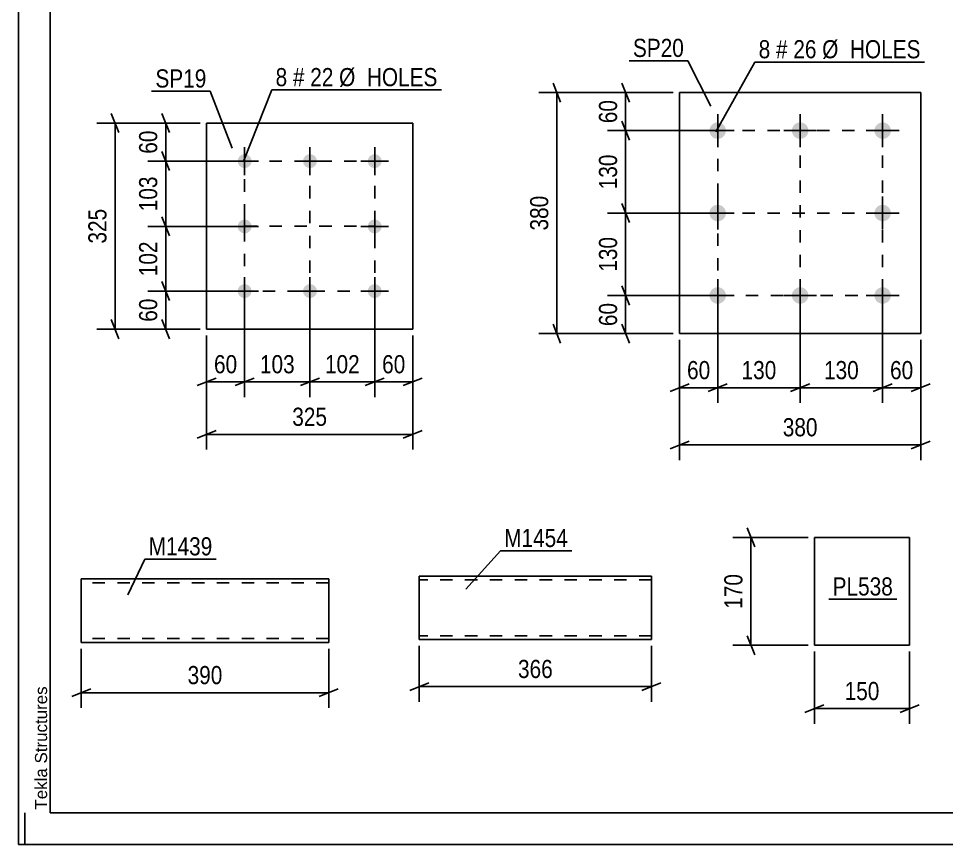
# Model space of a CAD drawing. Header units: millimetres. Extents: x 0 to 841, y 0 to 594.
# Drawn here: x 0 to 146.3, y 0 to 130.3 of the extents above; entities that cross this region are included whole.
import ezdxf

# ---------------------------------------------------------------- set-up
doc = ezdxf.new("R2010")
doc.units = ezdxf.units.MM
doc.linetypes.add('DXK_LINE_DOT2', pattern=[3.9198, 1.9599, -1.9599])
doc.styles.add('Arial', font='ARIAL.TTF', dxfattribs={"height": 0.2})
doc.styles.add('Arial Narrow', font='ARIALN.TTF', dxfattribs={"height": 0.2})

# ---------------------------------------------------------------- blocks, each defined once
blk = doc.blocks.new('Unknown-318892525-1113')
at = {"color": 5, "linetype": 'Continuous'}
for p, q in [((0, 594), (0, 0)), ((5, 589), (5, 5)), ((1, 0), (1, 5)), ((5, 5), (836, 5)), ((0, 0), (841, 0))]:
    blk.add_line(p, q, dxfattribs=at)
at = {"color": 174, "linetype": 'Continuous', "style": 'Arial'}
blk.add_text('Tekla Structures', height=1.9102, rotation=90, dxfattribs=at).set_placement((4.5, 5.5))
blk = doc.blocks.new('Part-318892525-1932 - 1916')
at = {"color": 2, "linetype": 'Continuous'}
for p, q in [((63.17, 41.11), (63.17, 42.31)), ((99.77, 42.31), (63.17, 42.31)), ((63.17, 32.4), (63.17, 41.11)), ((99.77, 42.22), (99.77, 42.31)), ((99.77, 32.31), (99.77, 42.22)), ((63.17, 32.31), (63.17, 32.4)), ((99.77, 32.31), (63.17, 32.31))]:
    blk.add_line(p, q, dxfattribs=at)
at = {"color": 7, "linetype": 'DXK_LINE_DOT2'}
for p, q in [((99.77, 41.71), (63.17, 41.71)), ((63.17, 32.91), (63.17, 32.95)), ((99.77, 32.91), (63.17, 32.91)), ((99.77, 32.91), (99.77, 32.95))]:
    blk.add_line(p, q, dxfattribs=at)
blk = doc.blocks.new('Bolt-318892525-2388 - 2339')
at = {"linetype": 'Continuous'}
for points in [[(35.64, 108.87, -1), (35.64, 106.67, -1)], [(45.94, 108.87, -1), (45.94, 106.67, -1)], [(56.14, 108.87, -1), (56.14, 106.67, -1)], [(35.64, 98.57, -1), (35.64, 96.37, -1)], [(56.14, 98.57, -1), (56.14, 96.37, -1)], [(35.64, 88.37, -1), (35.64, 86.17, -1)], [(45.94, 88.37, -1), (45.94, 86.17, -1)], [(56.14, 88.37, -1), (56.14, 86.17, -1)]]:
    blk.add_hatch(color=1, dxfattribs=at).paths.add_polyline_path(points)
at = {"color": 1, "linetype": 'Continuous'}
for p, q in [((35.64, 109.97), (35.64, 105.57)), ((45.94, 109.97), (45.94, 105.57)), ((56.14, 109.97), (56.14, 105.57)), ((33.44, 107.77), (37.84, 107.77)), ((43.74, 107.77), (48.14, 107.77)), ((53.94, 107.77), (58.34, 107.77)), ((35.64, 99.67), (35.64, 95.27)), ((56.14, 99.67), (56.14, 95.27)), ((33.44, 97.47), (37.84, 97.47)), ((53.94, 97.47), (58.34, 97.47)), ((35.64, 89.47), (35.64, 85.07)), ((45.94, 89.47), (45.94, 85.07)), ((56.14, 89.47), (56.14, 85.07)), ((33.44, 87.27), (37.84, 87.27)), ((43.74, 87.27), (48.14, 87.27)), ((53.94, 87.27), (58.34, 87.27))]:
    blk.add_line(p, q, dxfattribs=at)
blk = doc.blocks.new('Part-318892525-2355 - 2339')
at = {"color": 2, "linetype": 'Continuous'}
for p, q in [((29.64, 113.77), (29.64, 81.27)), ((29.64, 113.77), (62.14, 113.77)), ((62.14, 113.77), (62.14, 81.27)), ((29.64, 81.27), (62.14, 81.27))]:
    blk.add_line(p, q, dxfattribs=at)
blk = doc.blocks.new('Part-318892525-2312 - 2298')
at = {"color": 2, "linetype": 'Continuous'}
for p, q in [((140.46, 48.42), (125.46, 48.42)), ((125.46, 48.42), (125.46, 31.42)), ((140.46, 31.42), (140.46, 48.42)), ((125.46, 31.42), (140.46, 31.42))]:
    blk.add_line(p, q, dxfattribs=at)
blk = doc.blocks.new('Part-318892525-1964 - 1948')
at = {"color": 2, "linetype": 'Continuous'}
for p, q in [((104.21, 118.58), (104.21, 80.58)), ((104.21, 118.58), (142.21, 118.58)), ((142.21, 118.58), (142.21, 80.58)), ((104.21, 80.58), (142.21, 80.58))]:
    blk.add_line(p, q, dxfattribs=at)
blk = doc.blocks.new('Bolt-318892525-1997 - 1948')
at = {"linetype": 'Continuous'}
for points in [[(110.21, 113.88, -1), (110.21, 111.28, -1)], [(123.21, 113.88, -1), (123.21, 111.28, -1)], [(136.21, 113.88, -1), (136.21, 111.28, -1)], [(110.21, 100.88, -1), (110.21, 98.28, -1)], [(136.21, 100.88, -1), (136.21, 98.28, -1)], [(110.21, 87.88, -1), (110.21, 85.28, -1)], [(123.21, 87.88, -1), (123.21, 85.28, -1)], [(136.21, 87.88, -1), (136.21, 85.28, -1)]]:
    blk.add_hatch(color=1, dxfattribs=at).paths.add_polyline_path(points)
at = {"color": 1, "linetype": 'Continuous'}
for p, q in [((110.21, 115.18), (110.21, 109.98)), ((123.21, 115.18), (123.21, 109.98)), ((136.21, 115.18), (136.21, 109.98)), ((107.61, 112.58), (112.81, 112.58)), ((120.61, 112.58), (125.81, 112.58)), ((133.61, 112.58), (138.81, 112.58)), ((110.21, 102.18), (110.21, 96.98)), ((136.21, 102.18), (136.21, 96.98)), ((107.61, 99.58), (112.81, 99.58)), ((133.61, 99.58), (138.81, 99.58)), ((110.21, 89.18), (110.21, 83.98)), ((123.21, 89.18), (123.21, 83.98)), ((136.21, 89.18), (136.21, 83.98)), ((107.61, 86.58), (112.81, 86.58)), ((120.61, 86.58), (125.81, 86.58)), ((133.61, 86.58), (138.81, 86.58))]:
    blk.add_line(p, q, dxfattribs=at)
blk = doc.blocks.new('Part-318892525-1679 - 1663')
at = {"color": 2, "linetype": 'Continuous'}
for p, q in [((48.89, 41.87), (9.89, 41.87)), ((9.89, 31.96), (9.89, 41.87)), ((48.89, 41.87), (48.89, 33.07)), ((48.89, 31.87), (48.89, 33.07)), ((9.89, 31.96), (9.89, 31.87)), ((9.89, 31.87), (48.89, 31.87))]:
    blk.add_line(p, q, dxfattribs=at)
at = {"color": 7, "linetype": 'DXK_LINE_DOT2'}
for p, q in [((48.89, 41.27), (9.89, 41.27)), ((9.89, 32.47), (9.89, 32.51)), ((48.89, 32.47), (9.89, 32.47)), ((48.89, 32.51), (48.89, 32.84)), ((48.89, 32.47), (48.89, 32.51))]:
    blk.add_line(p, q, dxfattribs=at)
blk = doc.blocks.new('Rectangle-318892525-2475 - 2339')
at = {"color": 1, "linetype": 'DXK_LINE_DOT2'}
blk.add_lwpolyline([(35.64, 107.77), (56.14, 107.77), (56.14, 87.27), (35.64, 87.27), (35.64, 107.77)], close=True, dxfattribs=at)
blk = doc.blocks.new('Rectangle-318892525-2084 - 1948')
at = {"color": 1, "linetype": 'DXK_LINE_DOT2'}
blk.add_lwpolyline([(110.21, 112.58), (136.21, 112.58), (136.21, 86.58), (110.21, 86.58), (110.21, 112.58)], close=True, dxfattribs=at)
blk = doc.blocks.new('Line-318892525-2468 - 2339')
at = {"color": 1, "linetype": 'DXK_LINE_DOT2'}
blk.add_line((35.64, 97.52), (56.14, 97.52), dxfattribs=at)
blk = doc.blocks.new('Line-318892525-2077 - 1948')
at = {"color": 1, "linetype": 'DXK_LINE_DOT2'}
blk.add_line((110.21, 99.58), (136.21, 99.58), dxfattribs=at)
blk = doc.blocks.new('Line-318892525-2461 - 2339')
at = {"color": 1, "linetype": 'DXK_LINE_DOT2'}
blk.add_line((45.89, 107.77), (45.89, 87.27), dxfattribs=at)
blk = doc.blocks.new('Line-318892525-2070 - 1948')
at = {"color": 1, "linetype": 'DXK_LINE_DOT2'}
blk.add_line((123.21, 112.58), (123.21, 86.58), dxfattribs=at)
blk = doc.blocks.new('StraightDimension-318892525-1934 - 1916')
at = {"color": 7, "linetype": 'Continuous'}
for p, q in [((63.17, 31.31), (63.17, 22.5)), ((99.77, 31.31), (99.77, 22.5)), ((64.67, 25.5), (61.67, 24.3)), ((63.17, 24.9), (99.77, 24.9)), ((98.27, 24.3), (101.27, 25.5))]:
    blk.add_line(p, q, dxfattribs=at)
at = {"color": 0}
blk.add_wipeout([(84.81, 25.65), (84.81, 29.85), (78.13, 29.85), (78.13, 25.65)], dxfattribs=at)
at = {"color": 3, "style": 'Arial Narrow'}
blk.add_text('366', height=2.863, dxfattribs=at).set_placement((78.73, 26.25))
blk = doc.blocks.new('StraightDimension-318892525-2415 - 2339')
at = {"color": 7, "linetype": 'Continuous'}
for p, q in [((15.81, 112.27), (14.61, 115.27)), ((28.64, 113.77), (12.36, 113.77)), ((15.21, 81.27), (15.21, 113.77)), ((14.61, 82.77), (15.81, 79.77)), ((28.64, 81.27), (12.36, 81.27))]:
    blk.add_line(p, q, dxfattribs=at)
at = {"color": 0}
blk.add_wipeout([(14.46, 100.86), (10.26, 100.86), (10.26, 94.17), (14.46, 94.17)], dxfattribs=at)
at = {"color": 3, "style": 'Arial Narrow'}
blk.add_text('325', height=2.863, rotation=90.0002, dxfattribs=at).set_placement((13.86, 94.77))
blk = doc.blocks.new('StraightDimension-318892525-2390 - 2339')
at = {"color": 7, "linetype": 'Continuous'}
for p, q in [((56.14, 86.27), (56.14, 70.56)), ((62.14, 80.27), (62.14, 70.56)), ((54.64, 72.36), (57.64, 73.56)), ((63.64, 73.56), (60.64, 72.36)), ((56.14, 72.96), (62.14, 72.96))]:
    blk.add_line(p, q, dxfattribs=at)
at = {"color": 0}
blk.add_wipeout([(61.57, 73.71), (61.57, 77.91), (56.71, 77.91), (56.71, 73.71)], dxfattribs=at)
at = {"color": 3, "style": 'Arial Narrow'}
blk.add_text('60', height=2.863, dxfattribs=at).set_placement((57.31, 74.31))
blk = doc.blocks.new('StraightDimension-318892525-2400 - 2339')
at = {"color": 7, "linetype": 'Continuous'}
for p, q in [((35.64, 86.27), (35.64, 70.56)), ((29.64, 80.27), (29.64, 70.56)), ((28.14, 72.36), (31.14, 73.56)), ((37.14, 73.56), (34.14, 72.36)), ((29.64, 72.96), (35.64, 72.96))]:
    blk.add_line(p, q, dxfattribs=at)
at = {"color": 0}
blk.add_wipeout([(35.07, 73.71), (35.07, 77.91), (30.21, 77.91), (30.21, 73.71)], dxfattribs=at)
at = {"color": 3, "style": 'Arial Narrow'}
blk.add_text('60', height=2.863, dxfattribs=at).set_placement((30.81, 74.31))
blk = doc.blocks.new('StraightDimension-318892525-2426 - 2339')
at = {"color": 7, "linetype": 'Continuous'}
for p, q in [((22.61, 88.77), (23.81, 85.77)), ((34.64, 87.27), (20.36, 87.27)), ((23.21, 81.27), (23.21, 87.27)), ((23.81, 79.77), (22.61, 82.77)), ((28.64, 81.27), (20.36, 81.27))]:
    blk.add_line(p, q, dxfattribs=at)
at = {"color": 0}
blk.add_wipeout([(22.46, 86.69), (18.26, 86.69), (18.26, 81.84), (22.46, 81.84)], dxfattribs=at)
at = {"color": 3, "style": 'Arial Narrow'}
blk.add_text('60', height=2.863, rotation=90.0002, dxfattribs=at).set_placement((21.86, 82.44))
blk = doc.blocks.new('StraightDimension-318892525-2436 - 2339')
at = {"color": 7, "linetype": 'Continuous'}
for p, q in [((22.61, 115.27), (23.81, 112.27)), ((28.64, 113.77), (20.36, 113.77)), ((23.21, 107.77), (23.21, 113.77)), ((23.81, 106.27), (22.61, 109.27)), ((34.64, 107.77), (20.36, 107.77))]:
    blk.add_line(p, q, dxfattribs=at)
at = {"color": 0}
blk.add_wipeout([(22.46, 113.19), (18.26, 113.19), (18.26, 108.34), (22.46, 108.34)], dxfattribs=at)
at = {"color": 3, "style": 'Arial Narrow'}
blk.add_text('60', height=2.863, rotation=90.0002, dxfattribs=at).set_placement((21.86, 108.94))
blk = doc.blocks.new('StraightDimension-318892525-2451 - 2339')
at = {"color": 7, "linetype": 'Continuous'}
for p, q in [((29.64, 80.27), (29.64, 62.27)), ((62.14, 80.27), (62.14, 62.27)), ((31.14, 65.27), (28.14, 64.07)), ((29.64, 64.67), (62.14, 64.67)), ((60.64, 64.07), (63.64, 65.27))]:
    blk.add_line(p, q, dxfattribs=at)
at = {"color": 0}
blk.add_wipeout([(49.23, 65.42), (49.23, 69.62), (42.55, 69.62), (42.55, 65.42)], dxfattribs=at)
at = {"color": 3, "style": 'Arial Narrow'}
blk.add_text('325', height=2.863, dxfattribs=at).set_placement((43.15, 66.02))
blk = doc.blocks.new('StraightDimension-318892525-14320 - 2339')
at = {"color": 7, "linetype": 'Continuous'}
for p, q in [((35.64, 86.27), (35.64, 70.56)), ((45.94, 86.27), (45.94, 70.56)), ((34.14, 72.36), (37.14, 73.56)), ((47.44, 73.56), (44.44, 72.36)), ((35.64, 72.96), (45.94, 72.96))]:
    blk.add_line(p, q, dxfattribs=at)
at = {"color": 0}
blk.add_wipeout([(44.13, 73.71), (44.13, 77.91), (37.45, 77.91), (37.45, 73.71)], dxfattribs=at)
at = {"color": 3, "style": 'Arial Narrow'}
blk.add_text('103', height=2.863, dxfattribs=at).set_placement((38.05, 74.31))
blk = doc.blocks.new('StraightDimension-318892525-14322 - 2339')
at = {"color": 7, "linetype": 'Continuous'}
for p, q in [((45.94, 86.27), (45.94, 70.56)), ((56.14, 86.27), (56.14, 70.56)), ((44.44, 72.36), (47.44, 73.56)), ((57.64, 73.56), (54.64, 72.36)), ((45.94, 72.96), (56.14, 72.96))]:
    blk.add_line(p, q, dxfattribs=at)
at = {"color": 0}
blk.add_wipeout([(54.38, 73.71), (54.38, 77.91), (47.7, 77.91), (47.7, 73.71)], dxfattribs=at)
at = {"color": 3, "style": 'Arial Narrow'}
blk.add_text('102', height=2.863, dxfattribs=at).set_placement((48.3, 74.31))
blk = doc.blocks.new('StraightDimension-318892525-14342 - 2339')
at = {"color": 7, "linetype": 'Continuous'}
for p, q in [((22.61, 98.97), (23.81, 95.97)), ((34.64, 97.47), (20.36, 97.47)), ((23.21, 87.27), (23.21, 97.47)), ((23.81, 85.77), (22.61, 88.77)), ((34.64, 87.27), (20.36, 87.27))]:
    blk.add_line(p, q, dxfattribs=at)
at = {"color": 0}
blk.add_wipeout([(22.46, 95.71), (18.26, 95.71), (18.26, 89.02), (22.46, 89.02)], dxfattribs=at)
at = {"color": 3, "style": 'Arial Narrow'}
blk.add_text('102', height=2.863, rotation=90.0002, dxfattribs=at).set_placement((21.86, 89.62))
blk = doc.blocks.new('StraightDimension-318892525-14344 - 2339')
at = {"color": 7, "linetype": 'Continuous'}
for p, q in [((22.61, 109.27), (23.81, 106.27)), ((34.64, 107.77), (20.36, 107.77)), ((23.21, 97.47), (23.21, 107.77)), ((23.81, 95.97), (22.61, 98.97)), ((34.64, 97.47), (20.36, 97.47))]:
    blk.add_line(p, q, dxfattribs=at)
at = {"color": 0}
blk.add_wipeout([(22.46, 105.96), (18.26, 105.96), (18.26, 99.27), (22.46, 99.27)], dxfattribs=at)
at = {"color": 3, "style": 'Arial Narrow'}
blk.add_text('103', height=2.863, rotation=90.0002, dxfattribs=at).set_placement((21.86, 99.87))
blk = doc.blocks.new('StraightDimension-318892525-2314 - 2298')
at = {"color": 7, "linetype": 'Continuous'}
for p, q in [((125.46, 30.42), (125.46, 19.02)), ((140.46, 30.42), (140.46, 19.02)), ((126.96, 22.02), (123.96, 20.82)), ((138.96, 20.82), (141.96, 22.02)), ((125.46, 21.42), (140.46, 21.42))]:
    blk.add_line(p, q, dxfattribs=at)
at = {"color": 0}
blk.add_wipeout([(136.31, 22.17), (136.31, 26.37), (129.62, 26.37), (129.62, 22.17)], dxfattribs=at)
at = {"color": 3, "style": 'Arial Narrow'}
blk.add_text('150', height=2.863, dxfattribs=at).set_placement((130.22, 22.77))
blk = doc.blocks.new('StraightDimension-318892525-2325 - 2298')
at = {"color": 7, "linetype": 'Continuous'}
for p, q in [((116.06, 46.92), (114.86, 49.92)), ((124.46, 48.42), (112.61, 48.42)), ((115.46, 31.42), (115.46, 48.42)), ((114.86, 32.92), (116.06, 29.92)), ((124.46, 31.42), (112.61, 31.42))]:
    blk.add_line(p, q, dxfattribs=at)
at = {"color": 0}
blk.add_wipeout([(114.71, 43.26), (110.51, 43.26), (110.51, 36.57), (114.71, 36.57)], dxfattribs=at)
at = {"color": 3, "style": 'Arial Narrow'}
blk.add_text('170', height=2.863, rotation=90.0002, dxfattribs=at).set_placement((114.11, 37.17))
blk = doc.blocks.new('StraightDimension-318892525-14204 - 1948')
at = {"color": 7, "linetype": 'Continuous'}
for p, q in [((110.21, 85.58), (110.21, 69.63)), ((123.21, 85.58), (123.21, 69.63)), ((111.71, 72.63), (108.71, 71.43)), ((110.21, 72.03), (123.21, 72.03)), ((121.71, 71.43), (124.71, 72.63))]:
    blk.add_line(p, q, dxfattribs=at)
at = {"color": 0}
blk.add_wipeout([(120.05, 72.78), (120.05, 76.98), (113.37, 76.98), (113.37, 72.78)], dxfattribs=at)
at = {"color": 3, "style": 'Arial Narrow'}
blk.add_text('130', height=2.863, dxfattribs=at).set_placement((113.97, 73.38))
blk = doc.blocks.new('StraightDimension-318892525-1999 - 1948')
at = {"color": 7, "linetype": 'Continuous'}
for p, q in [((104.21, 79.58), (104.21, 60.62)), ((142.21, 79.58), (142.21, 60.62)), ((105.71, 63.62), (102.71, 62.42)), ((104.21, 63.02), (142.21, 63.02)), ((140.71, 62.42), (143.71, 63.62))]:
    blk.add_line(p, q, dxfattribs=at)
at = {"color": 0}
blk.add_wipeout([(126.55, 63.77), (126.55, 67.97), (119.87, 67.97), (119.87, 63.77)], dxfattribs=at)
at = {"color": 3, "style": 'Arial Narrow'}
blk.add_text('380', height=2.863, dxfattribs=at).set_placement((120.47, 64.37))
blk = doc.blocks.new('StraightDimension-318892525-2012 - 1948')
at = {"color": 7, "linetype": 'Continuous'}
for p, q in [((110.21, 85.58), (110.21, 69.63)), ((104.21, 79.58), (104.21, 69.63)), ((102.71, 71.43), (105.71, 72.63)), ((104.21, 72.03), (110.21, 72.03)), ((111.71, 72.63), (108.71, 71.43))]:
    blk.add_line(p, q, dxfattribs=at)
at = {"color": 0}
blk.add_wipeout([(109.64, 72.78), (109.64, 76.98), (104.78, 76.98), (104.78, 72.78)], dxfattribs=at)
at = {"color": 3, "style": 'Arial Narrow'}
blk.add_text('60', height=2.863, dxfattribs=at).set_placement((105.38, 73.38))
blk = doc.blocks.new('StraightDimension-318892525-2022 - 1948')
at = {"color": 7, "linetype": 'Continuous'}
for p, q in [((136.21, 85.58), (136.21, 69.63)), ((142.21, 79.58), (142.21, 69.63)), ((134.71, 71.43), (137.71, 72.63)), ((136.21, 72.03), (142.21, 72.03)), ((143.71, 72.63), (140.71, 71.43))]:
    blk.add_line(p, q, dxfattribs=at)
at = {"color": 0}
blk.add_wipeout([(141.64, 72.78), (141.64, 76.98), (136.78, 76.98), (136.78, 72.78)], dxfattribs=at)
at = {"color": 3, "style": 'Arial Narrow'}
blk.add_text('60', height=2.863, dxfattribs=at).set_placement((137.38, 73.38))
blk = doc.blocks.new('StraightDimension-318892525-2035 - 1948')
at = {"color": 7, "linetype": 'Continuous'}
for p, q in [((85.45, 117.08), (84.25, 120.08)), ((103.21, 118.58), (82, 118.58)), ((84.85, 80.58), (84.85, 118.58)), ((84.25, 82.08), (85.45, 79.08)), ((103.21, 80.58), (82, 80.58))]:
    blk.add_line(p, q, dxfattribs=at)
at = {"color": 0}
blk.add_wipeout([(84.1, 102.92), (79.9, 102.92), (79.9, 96.23), (84.1, 96.23)], dxfattribs=at)
at = {"color": 3, "style": 'Arial Narrow'}
blk.add_text('380', height=2.863, rotation=90.0002, dxfattribs=at).set_placement((83.5, 96.83))
blk = doc.blocks.new('StraightDimension-318892525-2050 - 1948')
at = {"color": 7, "linetype": 'Continuous'}
for p, q in [((95.1, 120.08), (96.3, 117.08)), ((103.21, 118.58), (92.85, 118.58)), ((95.7, 112.58), (95.7, 118.58)), ((96.3, 111.08), (95.1, 114.08)), ((109.21, 112.58), (92.85, 112.58))]:
    blk.add_line(p, q, dxfattribs=at)
at = {"color": 0}
blk.add_wipeout([(94.95, 118), (90.75, 118), (90.75, 113.15), (94.95, 113.15)], dxfattribs=at)
at = {"color": 3, "style": 'Arial Narrow'}
blk.add_text('60', height=2.863, rotation=90.0002, dxfattribs=at).set_placement((94.35, 113.75))
blk = doc.blocks.new('StraightDimension-318892525-2060 - 1948')
at = {"color": 7, "linetype": 'Continuous'}
for p, q in [((95.1, 88.08), (96.3, 85.08)), ((109.21, 86.58), (92.85, 86.58)), ((95.7, 80.58), (95.7, 86.58)), ((96.3, 79.08), (95.1, 82.08)), ((103.21, 80.58), (92.85, 80.58))]:
    blk.add_line(p, q, dxfattribs=at)
at = {"color": 0}
blk.add_wipeout([(94.95, 86), (90.75, 86), (90.75, 81.15), (94.95, 81.15)], dxfattribs=at)
at = {"color": 3, "style": 'Arial Narrow'}
blk.add_text('60', height=2.863, rotation=90.0002, dxfattribs=at).set_placement((94.35, 81.75))
blk = doc.blocks.new('StraightDimension-318892525-14206 - 1948')
at = {"color": 7, "linetype": 'Continuous'}
for p, q in [((123.21, 85.58), (123.21, 69.63)), ((136.21, 85.58), (136.21, 69.63)), ((124.71, 72.63), (121.71, 71.43)), ((123.21, 72.03), (136.21, 72.03)), ((134.71, 71.43), (137.71, 72.63))]:
    blk.add_line(p, q, dxfattribs=at)
at = {"color": 0}
blk.add_wipeout([(133.05, 72.78), (133.05, 76.98), (126.37, 76.98), (126.37, 72.78)], dxfattribs=at)
at = {"color": 3, "style": 'Arial Narrow'}
blk.add_text('130', height=2.863, dxfattribs=at).set_placement((126.97, 73.38))
blk = doc.blocks.new('StraightDimension-318892525-14226 - 1948')
at = {"color": 7, "linetype": 'Continuous'}
for p, q in [((96.3, 98.08), (95.1, 101.08)), ((109.21, 99.58), (92.85, 99.58)), ((95.7, 86.58), (95.7, 99.58)), ((95.1, 88.08), (96.3, 85.08)), ((109.21, 86.58), (92.85, 86.58))]:
    blk.add_line(p, q, dxfattribs=at)
at = {"color": 0}
blk.add_wipeout([(94.95, 96.42), (90.75, 96.42), (90.75, 89.73), (94.95, 89.73)], dxfattribs=at)
at = {"color": 3, "style": 'Arial Narrow'}
blk.add_text('130', height=2.863, rotation=90.0002, dxfattribs=at).set_placement((94.35, 90.33))
blk = doc.blocks.new('StraightDimension-318892525-14228 - 1948')
at = {"color": 7, "linetype": 'Continuous'}
for p, q in [((96.3, 111.08), (95.1, 114.08)), ((109.21, 112.58), (92.85, 112.58)), ((95.7, 99.58), (95.7, 112.58)), ((95.1, 101.08), (96.3, 98.08)), ((109.21, 99.58), (92.85, 99.58))]:
    blk.add_line(p, q, dxfattribs=at)
at = {"color": 0}
blk.add_wipeout([(94.95, 109.42), (90.75, 109.42), (90.75, 102.73), (94.95, 102.73)], dxfattribs=at)
at = {"color": 3, "style": 'Arial Narrow'}
blk.add_text('130', height=2.863, rotation=90.0002, dxfattribs=at).set_placement((94.35, 103.33))
blk = doc.blocks.new('StraightDimension-318892525-1681 - 1663')
at = {"color": 7, "linetype": 'Continuous'}
for p, q in [((9.89, 30.87), (9.89, 21.53)), ((48.89, 30.87), (48.89, 21.53)), ((11.39, 24.53), (8.39, 23.33)), ((9.89, 23.93), (48.89, 23.93)), ((47.39, 23.33), (50.39, 24.53))]:
    blk.add_line(p, q, dxfattribs=at)
at = {"color": 0}
blk.add_wipeout([(32.73, 24.68), (32.73, 28.88), (26.05, 28.88), (26.05, 24.68)], dxfattribs=at)
at = {"color": 3, "style": 'Arial Narrow'}
blk.add_text('390', height=2.863, dxfattribs=at).set_placement((26.65, 25.28))
blk = doc.blocks.new('Mark-318892525-1928 - 1916')
at = {"color": 0}
blk.add_wipeout([(86.6, 46.91), (86.6, 49.91), (76.55, 49.91), (76.55, 46.91)], dxfattribs=at)
blk.add_wipeout([(86.6, 46.91), (86.6, 49.91), (76.55, 49.91), (76.55, 46.91)], dxfattribs=at)
at = {"color": 30, "linetype": 'Continuous'}
for p, q in [((70.52, 40.28), (75.95, 46.31)), ((75.95, 46.31), (87.2, 46.31))]:
    blk.add_line(p, q, dxfattribs=at)
at = {"color": 3, "style": 'Arial Narrow'}
blk.add_text('M1454', height=2.863, dxfattribs=at).set_placement((76.55, 46.91))
blk = doc.blocks.new('Mark-318892525-2351 - 2339')
at = {"color": 0}
blk.add_wipeout([(29.62, 119.38), (29.62, 122.38), (21.58, 122.38), (21.58, 119.38)], dxfattribs=at)
blk.add_wipeout([(29.62, 119.38), (29.62, 122.38), (21.58, 122.38), (21.58, 119.38)], dxfattribs=at)
at = {"color": 30, "linetype": 'Continuous'}
for p in [(20.98, 118.78), (33.69, 109.82)]:
    blk.add_line(p, (30.22, 118.78), dxfattribs=at)
at = {"color": 3, "style": 'Arial Narrow'}
blk.add_text('SP19', height=2.863, dxfattribs=at).set_placement((21.58, 119.38))
blk = doc.blocks.new('Mark-318892525-2384 - 2339')
at = {"color": 0}
for points in [[(42.35, 119.59), (42.35, 122.59), (40.52, 122.59), (40.52, 119.59)], [(45.08, 119.59), (45.08, 122.59), (43.25, 122.59), (43.25, 119.59)], [(49.63, 119.59), (49.63, 122.59), (45.98, 122.59), (45.98, 119.59)], [(66.06, 119.59), (66.06, 122.59), (50.53, 122.59), (50.53, 119.59)]]:
    blk.add_wipeout(points, dxfattribs=at)
for points in [[(42.35, 119.59), (42.35, 122.59), (40.52, 122.59), (40.52, 119.59)], [(45.08, 119.59), (45.08, 122.59), (43.25, 122.59), (43.25, 119.59)], [(49.63, 119.59), (49.63, 122.59), (45.98, 122.59), (45.98, 119.59)], [(66.06, 119.59), (66.06, 122.59), (50.53, 122.59), (50.53, 119.59)]]:
    blk.add_wipeout(points, dxfattribs=at)
at = {"color": 7, "linetype": 'Continuous'}
for p, q in [((35.5, 107.85), (39.92, 118.99)), ((39.92, 118.99), (66.66, 118.99))]:
    blk.add_line(p, q, dxfattribs=at)
at = {"color": 3, "style": 'Arial Narrow'}
for s, height, p in [('8', 2.86, (40.52, 119.59)), ('#', 2.86, (43.25, 119.59)), ('22', 2.863, (45.98, 119.59)), ('Ø  HOLES', 2.863, (50.53, 119.59))]:
    blk.add_text(s, height=height, dxfattribs=at).set_placement(p)
blk = doc.blocks.new('Mark-318892525-2310 - 2298')
at = {"color": 0}
blk.add_wipeout([(137.83, 39.26), (137.83, 42.26), (128.33, 42.26), (128.33, 39.26)], dxfattribs=at)
blk.add_wipeout([(137.83, 39.26), (137.83, 42.26), (128.33, 42.26), (128.33, 39.26)], dxfattribs=at)
at = {"color": 30, "linetype": 'Continuous'}
blk.add_line((127.73, 38.66), (138.43, 38.66), dxfattribs=at)
at = {"color": 3, "style": 'Arial Narrow'}
blk.add_text('PL538', height=2.863, dxfattribs=at).set_placement((128.33, 39.26))
blk = doc.blocks.new('Mark-318892525-1960 - 1948')
at = {"color": 0}
blk.add_wipeout([(104.89, 124.2), (104.89, 127.2), (96.85, 127.2), (96.85, 124.2)], dxfattribs=at)
blk.add_wipeout([(104.89, 124.2), (104.89, 127.2), (96.85, 127.2), (96.85, 124.2)], dxfattribs=at)
at = {"color": 30, "linetype": 'Continuous'}
for p in [(96.25, 123.6), (109.14, 116.46)]:
    blk.add_line(p, (105.49, 123.6), dxfattribs=at)
at = {"color": 3, "style": 'Arial Narrow'}
blk.add_text('SP20', height=2.863, dxfattribs=at).set_placement((96.85, 124.2))
blk = doc.blocks.new('Mark-318892525-1993 - 1948')
at = {"color": 0}
for points in [[(118.5, 123.99), (118.5, 126.99), (116.67, 126.99), (116.67, 123.99)], [(121.23, 123.99), (121.23, 126.99), (119.4, 126.99), (119.4, 123.99)], [(125.78, 123.99), (125.78, 126.99), (122.13, 126.99), (122.13, 123.99)], [(142.21, 123.99), (142.21, 126.99), (126.68, 126.99), (126.68, 123.99)]]:
    blk.add_wipeout(points, dxfattribs=at)
for points in [[(118.5, 123.99), (118.5, 126.99), (116.67, 126.99), (116.67, 123.99)], [(121.23, 123.99), (121.23, 126.99), (119.4, 126.99), (119.4, 123.99)], [(125.78, 123.99), (125.78, 126.99), (122.13, 126.99), (122.13, 123.99)], [(142.21, 123.99), (142.21, 126.99), (126.68, 126.99), (126.68, 123.99)]]:
    blk.add_wipeout(points, dxfattribs=at)
at = {"color": 7, "linetype": 'Continuous'}
for p, q in [((109.9, 112.37), (116.07, 123.39)), ((116.07, 123.39), (142.81, 123.39))]:
    blk.add_line(p, q, dxfattribs=at)
at = {"color": 3, "style": 'Arial Narrow'}
for s, height, p in [('8', 2.86, (116.67, 123.99)), ('#', 2.86, (119.4, 123.99)), ('26', 2.863, (122.13, 123.99)), ('Ø  HOLES', 2.863, (126.68, 123.99))]:
    blk.add_text(s, height=height, dxfattribs=at).set_placement(p)
blk = doc.blocks.new('Mark-318892525-1675 - 1663')
at = {"color": 0}
blk.add_wipeout([(30.56, 45.59), (30.56, 48.59), (20.51, 48.59), (20.51, 45.59)], dxfattribs=at)
blk.add_wipeout([(30.56, 45.59), (30.56, 48.59), (20.51, 48.59), (20.51, 45.59)], dxfattribs=at)
at = {"color": 30, "linetype": 'Continuous'}
for p, q in [((17.23, 39.35), (19.91, 44.99)), ((19.91, 44.99), (31.16, 44.99))]:
    blk.add_line(p, q, dxfattribs=at)
at = {"color": 3, "style": 'Arial Narrow'}
blk.add_text('M1439', height=2.863, dxfattribs=at).set_placement((20.51, 45.59))

msp = doc.modelspace()

# ---------------------------------------------------------------- block references
for name in ['Unknown-318892525-1113', 'Part-318892525-1964 - 1948', 'Bolt-318892525-1997 - 1948', 'Part-318892525-2355 - 2339', 'Rectangle-318892525-2084 - 1948', 'Line-318892525-2070 - 1948', 'Bolt-318892525-2388 - 2339', 'Rectangle-318892525-2475 - 2339', 'Line-318892525-2461 - 2339', 'Line-318892525-2077 - 1948', 'Line-318892525-2468 - 2339', 'Part-318892525-2312 - 2298', 'Part-318892525-1679 - 1663', 'Part-318892525-1932 - 1916']:
    msp.add_blockref(name, (0, 0))

# ---------------------------------------------------------------- next in the draw order: block references
for name in ['Mark-318892525-2384 - 2339', 'StraightDimension-318892525-2415 - 2339', 'StraightDimension-318892525-2390 - 2339', 'StraightDimension-318892525-14204 - 1948', 'Mark-318892525-1928 - 1916', 'Mark-318892525-1675 - 1663', 'Mark-318892525-2310 - 2298', 'StraightDimension-318892525-1681 - 1663', 'StraightDimension-318892525-1934 - 1916', 'StraightDimension-318892525-2314 - 2298']:
    msp.add_blockref(name, (0, 0))

# ---------------------------------------------------------------- next in the draw order: block references
for name in ['StraightDimension-318892525-2436 - 2339', 'StraightDimension-318892525-2400 - 2339', 'StraightDimension-318892525-1999 - 1948', 'StraightDimension-318892525-2325 - 2298']:
    msp.add_blockref(name, (0, 0))

# ---------------------------------------------------------------- next in the draw order: block references
for name in ['StraightDimension-318892525-2426 - 2339', 'StraightDimension-318892525-2012 - 1948', 'StraightDimension-318892525-2022 - 1948']:
    msp.add_blockref(name, (0, 0))

# ---------------------------------------------------------------- next in the draw order: block references
for name in ['StraightDimension-318892525-2035 - 1948', 'StraightDimension-318892525-14206 - 1948', 'StraightDimension-318892525-2451 - 2339']:
    msp.add_blockref(name, (0, 0))

# ---------------------------------------------------------------- next in the draw order: block references
for name in ['StraightDimension-318892525-2050 - 1948', 'StraightDimension-318892525-2060 - 1948', 'StraightDimension-318892525-14320 - 2339']:
    msp.add_blockref(name, (0, 0))

# ---------------------------------------------------------------- next in the draw order: block references
for name in ['Mark-318892525-1960 - 1948', 'StraightDimension-318892525-14226 - 1948', 'StraightDimension-318892525-14342 - 2339', 'StraightDimension-318892525-14322 - 2339']:
    msp.add_blockref(name, (0, 0))

# ---------------------------------------------------------------- next in the draw order: block references
for name in ['StraightDimension-318892525-14228 - 1948', 'StraightDimension-318892525-14344 - 2339']:
    msp.add_blockref(name, (0, 0))

# ---------------------------------------------------------------- next in the draw order: block references
for name in ['Mark-318892525-1993 - 1948', 'Mark-318892525-2351 - 2339']:
    msp.add_blockref(name, (0, 0))

doc.saveas('drawing.dxf')
